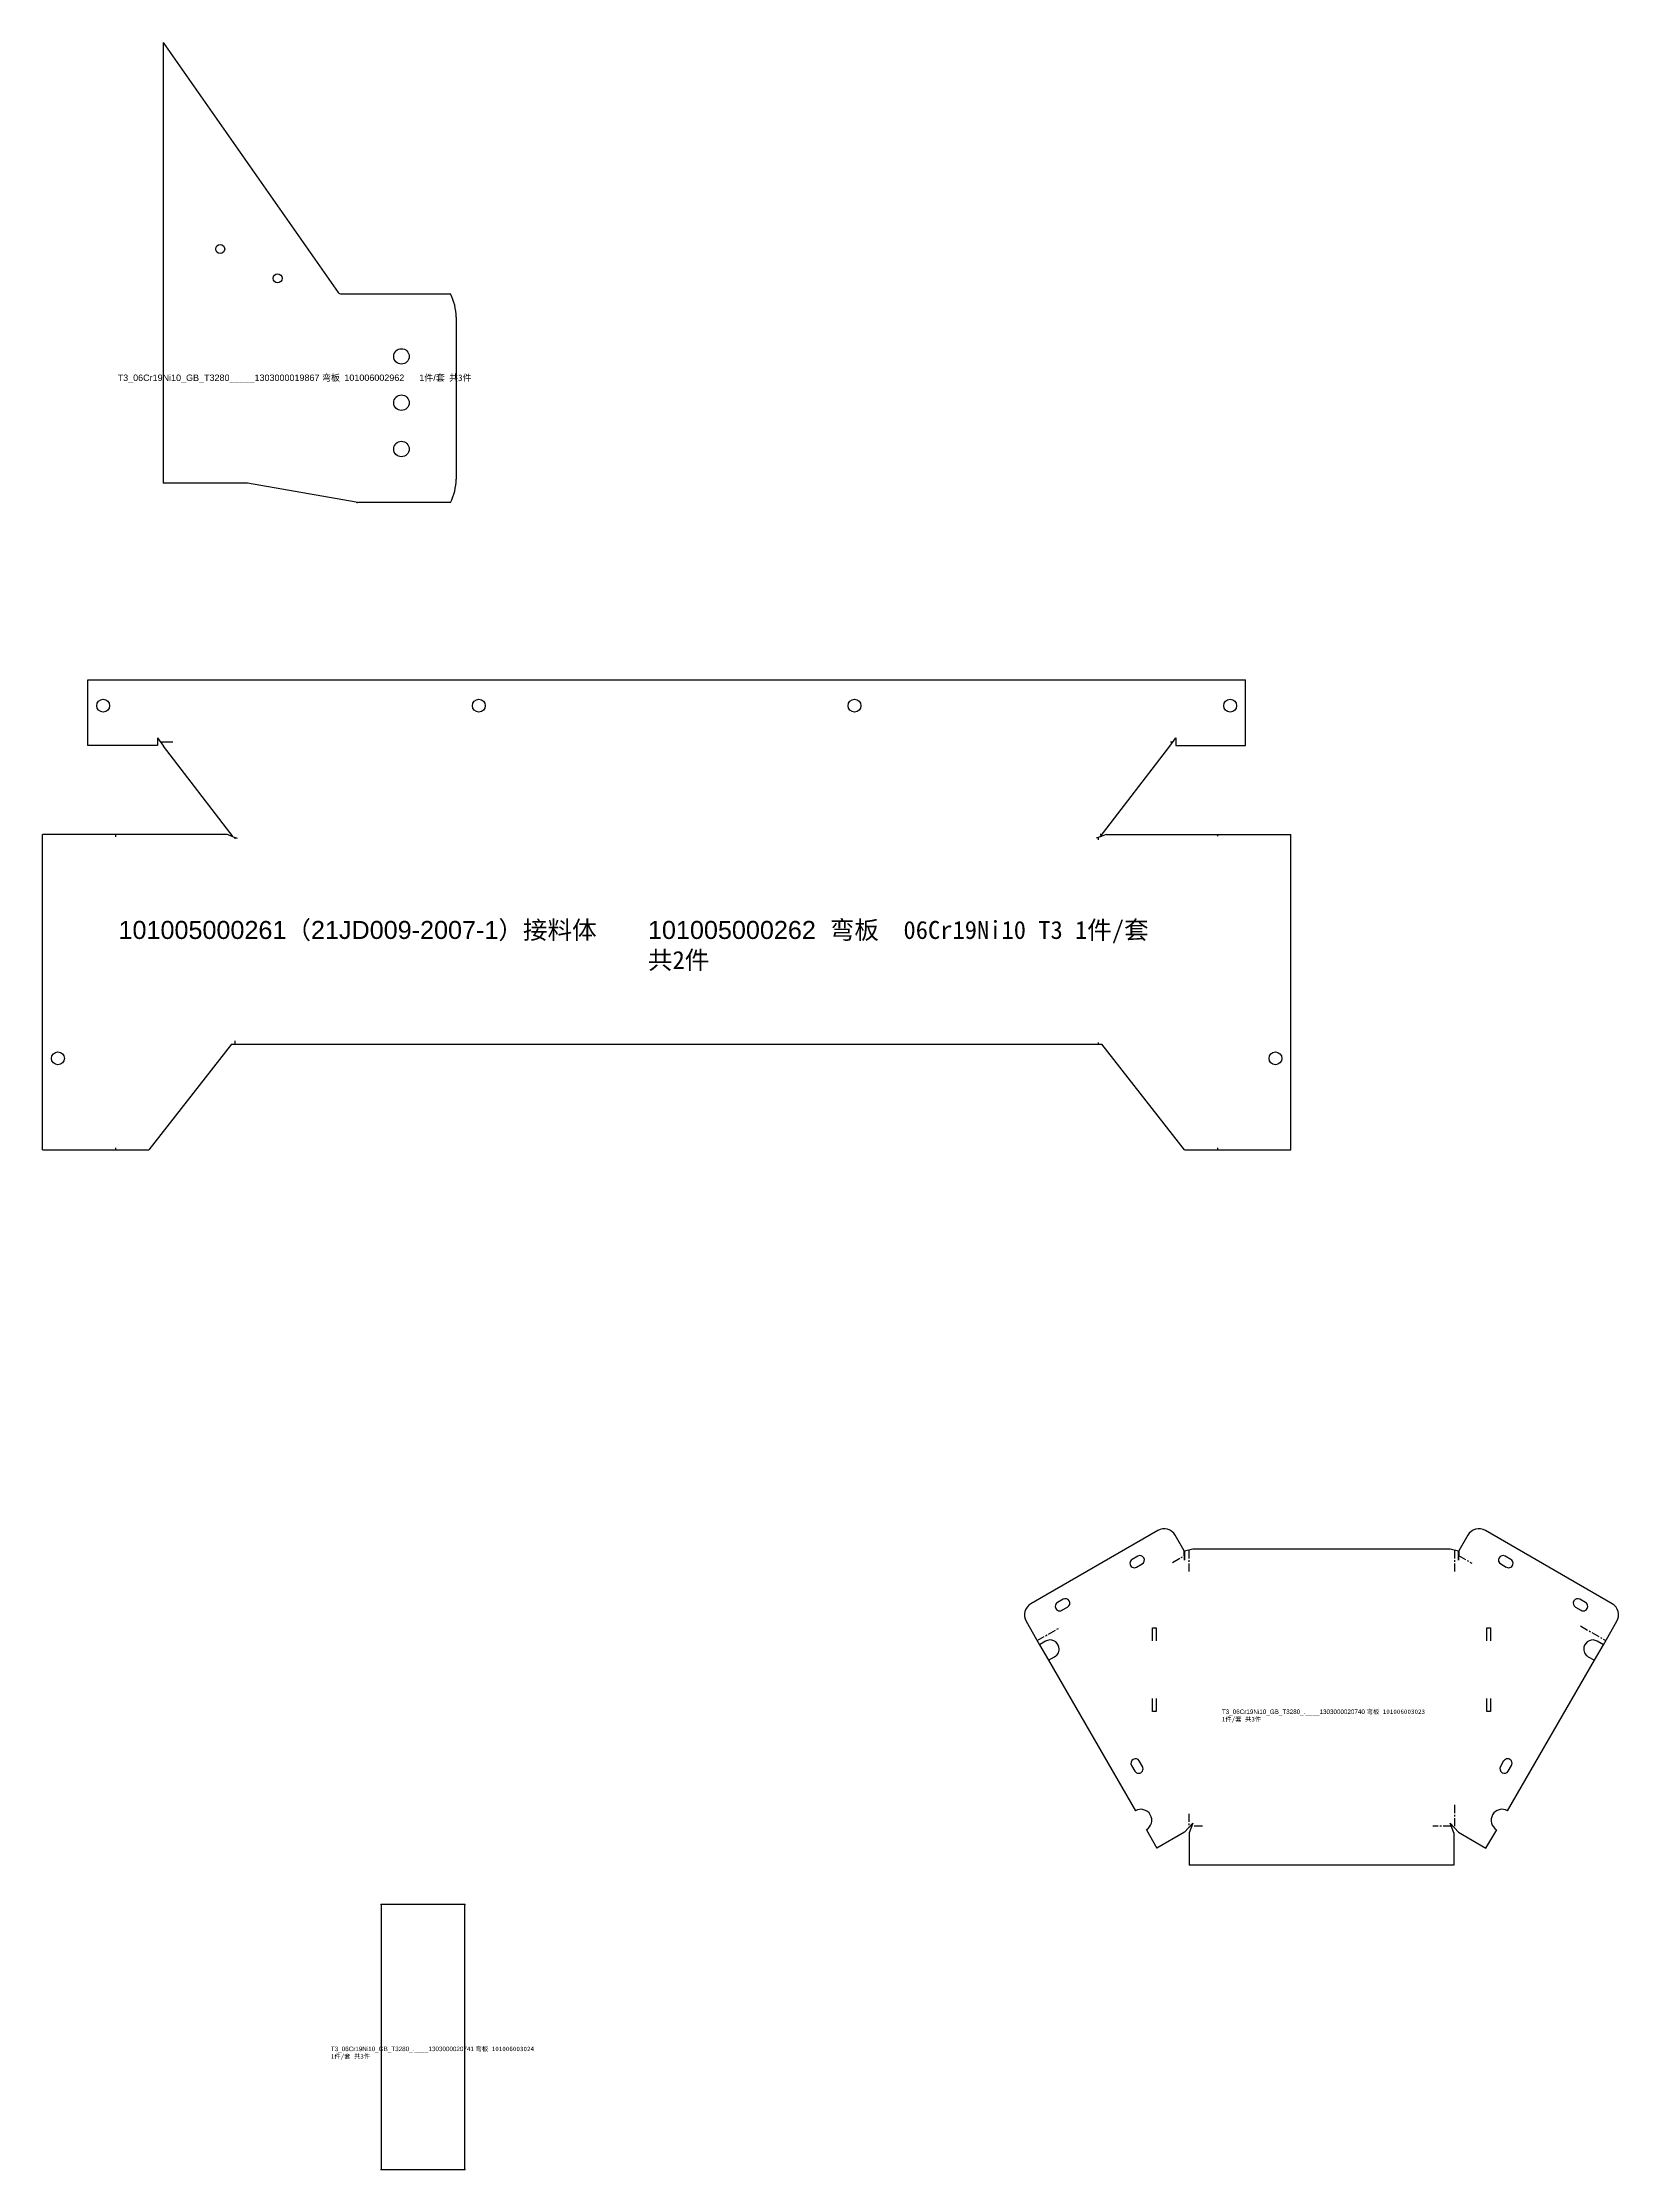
# Model space of a CAD drawing. Header units: millimetres. Extents: x 69569 to 103620, y -8463 to 17679.
# Drawn here: x 75698 to 76925, y 4376 to 6029 of the extents above; entities that cross this region are included whole.
import ezdxf

# ---------------------------------------------------------------- set-up
doc = ezdxf.new("R2010")
doc.units = ezdxf.units.MM
doc.linetypes.add('CENTER', pattern=[10.16, 6.35, -1.27, 1.27, -1.27])
doc.linetypes.add('CENTERX2', pattern=[20.32, 12.7, -2.54, 2.54, -2.54])
doc.styles.get("Standard").update_dxf_attribs({"font": 'arial.ttf'})

# ---------------------------------------------------------------- blocks, each defined once
blk = doc.blocks.new('弯板 101006002962')
at = {"color": 7, "linetype": 'Continuous'}
for p, q in [((75791.9, 6029), (75791.9, 5686.6)), ((75791.9, 6029), (75927.9, 5834.8)), ((75791.9, 6029), (75791.9, 5686.6)), ((75791.9, 6029), (75927.9, 5834.8)), ((75930.3, 5833.6), (76015.2, 5833.6)), ((75930.3, 5833.6), (76015.2, 5833.6)), ((76019.5, 5815.6), (76019.5, 5689.6)), ((76019.5, 5815.6), (76019.5, 5689.6)), ((75856.9, 5686.6), (75791.9, 5686.6)), ((75856.9, 5686.6), (75791.9, 5686.6)), ((75941.7, 5671.7), (75857.4, 5686.5)), ((75941.7, 5671.7), (75857.4, 5686.5)), ((76015.2, 5671.6), (75942.8, 5671.6)), ((76015.2, 5671.6), (75942.8, 5671.6))]:
    blk.add_line(p, q, dxfattribs=at)
for centre, radius in [((75836.1, 5868.5), 3.5), ((75836.1, 5868.5), 3.5), ((75880.7, 5845.8), 3.5), ((75880.7, 5845.8), 3.5), ((75977, 5785.1), 6), ((75977, 5785.1), 6), ((75977, 5749.1), 6), ((75977, 5749.1), 6), ((75977, 5713.1), 6), ((75977, 5713.1), 6)]:
    blk.add_circle(centre, radius, dxfattribs=at)
for centre, radius, start, end in [((75930.3, 5836.6), 3, 215, 270), ((75930.3, 5836.6), 3, 215, 270), ((75979.5, 5815.6), 40, 0, 26.7437), ((75979.5, 5815.6), 40, 0, 26.7437), ((75856.9, 5683.6), 3, 80, 90), ((75856.9, 5683.6), 3, 80, 90), ((75979.5, 5689.6), 40, 333.2563, 0), ((75979.5, 5689.6), 40, 333.2563, 0), ((75942.8, 5677.6), 6, 260, 270), ((75942.8, 5677.6), 6, 260, 270)]:
    blk.add_arc(centre, radius, start, end, dxfattribs=at)
at = {"color": 2, "insert": (75756.4, 5771), "char_height": 5, "attachment_point": 1}
blk.add_mtext_dynamic_manual_height_columns('T3_06Cr19Ni10_GB_T3280_____1303000019867 {\\fSimSun|b0|i0|c134|p2;弯板 }101006002962      1{\\fSimSun|b0|i0|c134|p2;件}/{\\fSimSun|b0|i0|c134|p2;套 共3件}  ', width=491.623, gutter_width=25, heights=[0], dxfattribs=at)
blk = doc.blocks.new('101005000262')
at = {"color": 7, "linetype": 'Continuous', "lineweight": 25}
for p, q in [((-1087.3, 4768.3), (-1087.3, 4819.3)), ((-1087.3, 4819.3), (-187.3, 4819.3)), ((-187.3, 4768.3), (-187.3, 4819.3)), ((-1033.1, 4768.3), (-1087.3, 4768.3)), ((-1033.1, 4774.3), (-1028.4, 4767.8)), ((-1033.1, 4774.3), (-1033.1, 4768.3)), ((-974.3, 4697.5), (-1028.4, 4767.8)), ((-300.3, 4697.5), (-246.1, 4767.8)), ((-300.3, 4697.5), (-246.1, 4767.8)), ((-246.1, 4767.8), (-241.5, 4774.3)), ((-241.5, 4774.3), (-241.5, 4768.3)), ((-241.5, 4768.3), (-187.3, 4768.3)), ((-1122.5, 4454.2), (-1122.5, 4699.1)), ((-979, 4699.1), (-1122.5, 4699.1)), ((-974.3, 4697.5), (-979, 4699.1)), ((-295.6, 4699.1), (-300.3, 4697.5)), ((-295.6, 4699.1), (-152.1, 4699.1)), ((-152.1, 4454.2), (-152.1, 4699.1)), ((-975.5, 4536.2), (-1039.8, 4454.2)), ((-975.5, 4536.2), (-299.1, 4536.2)), ((-234.7, 4454.2), (-299.1, 4536.2)), ((-1122.5, 4454.2), (-1039.8, 4454.2)), ((-234.7, 4454.2), (-152.1, 4454.2))]:
    blk.add_line(p, q, dxfattribs=at)
at = {"color": 6, "linetype": 'CENTERX2'}
for p, q in [((-1030.8, 4771.1), (-1021.3, 4771.1)), ((-245.7, 4771.1), (-243.8, 4771.1)), ((-1065.5, 4697.4), (-1065.5, 4699.1)), ((-975.9, 4699.5), (-975.2, 4699.5)), ((-972.7, 4695.9), (-972.7, 4696.9)), ((-301.8, 4696.9), (-301.8, 4695.1)), ((-300.3, 4699.5), (-298.7, 4699.5)), ((-209.1, 4699.1), (-209.1, 4697.8)), ((-972.7, 4536.2), (-972.7, 4538.8)), ((-301.8, 4537.5), (-301.8, 4536.2)), ((-1065.5, 4454.2), (-1065.5, 4455.6)), ((-209.1, 4455.8), (-209.1, 4454.2))]:
    blk.add_line(p, q, dxfattribs=at)
for p, q in [((-974.3, 4697.5), (-972.7, 4696.9)), ((-972.7, 4696.9), (-971.2, 4696.3)), ((-301.8, 4696.9), (-303.4, 4696.3)), ((-300.3, 4697.5), (-301.8, 4696.9))]:
    blk.add_line(p, q)
at = {"color": 7, "linetype": 'Continuous', "lineweight": 25}
for centre in [(-1075.3, 4799.3), (-783.3, 4799.3), (-491.3, 4799.3), (-199.3, 4799.3), (-1110.5, 4525.2), (-164.1, 4525.2)]:
    blk.add_circle(centre, 5, dxfattribs=at)
at = {"color": 3}
note = blk.add_mtext_dynamic_manual_height_columns('101005000261{\\fSimSun|b0|i0|c134|p54;（}21JD009-2007-1{\\fSimSun|b0|i0|c134|p54;）接料体}', width=411.544, gutter_width=0, heights=[21.3, 0], dxfattribs=dict(at, insert=(-1063.4, 4632), char_height=14, attachment_point=1))
for column, words in zip(note.columns.linked_columns, ['101005000262  {\\fSimSun|b0|i0|c134|p54;弯板  06Cr19Ni10 T3 1件/套 共2件    }']):
    column.text = words
blk = doc.blocks.new('弯板 101006003023')
at = {"color": 7, "linetype": 'Continuous', "lineweight": 25}
for p, q in [((545.7, -750.7), (447.1, -807.7)), ((566.3, -766.5), (559.3, -754.4)), ((786.7, -754.4), (779.7, -766.5)), ((899, -807.7), (800.4, -750.7)), ((530.2, -770.7), (525.8, -773.2)), ((529.3, -779.2), (533.7, -776.7)), ((566.6, -773.9), (566.3, -766.5)), ((573, -765.2), (566.6, -766.9)), ((566.6, -766.9), (566.6, -773.9)), ((773, -765.2), (573, -765.2)), ((779.5, -766.9), (773, -765.2)), ((779.7, -766.5), (779.5, -773.9)), ((779.5, -773.9), (779.5, -766.9)), ((812.4, -776.7), (816.7, -779.2)), ((820.2, -773.2), (815.9, -770.7)), ((472.2, -804.2), (467.8, -806.7)), ((878.2, -806.7), (873.9, -804.2)), ((443.4, -821.3), (453.9, -839.5)), ((471.3, -812.7), (475.7, -810.2)), ((870.4, -810.2), (874.7, -812.7)), ((892.2, -839.5), (902.7, -821.3)), ((460.9, -851.6), (528.4, -968.5)), ((817.7, -968.5), (885.2, -851.6)), ((525.4, -933.3), (527.9, -937.7)), ((533.9, -934.2), (531.4, -929.8)), ((814.6, -929.8), (812.1, -934.2)), ((818.2, -937.7), (820.7, -933.3)), ((536.9, -983.3), (545.1, -997.5)), ((566.6, -985.2), (545.1, -997.5)), ((566.6, -985.2), (573, -978.2)), ((573, -978.2), (570.1, -985.7)), ((570.1, -985.7), (570.1, -1010.8)), ((773, -978.2), (779.5, -985.2)), ((775.9, -985.7), (773, -978.2)), ((775.9, -985.7), (775.9, -1010.8)), ((779.5, -985.2), (800.9, -997.5)), ((800.9, -997.5), (809.2, -983.3)), ((775.9, -1010.8), (570.1, -1010.8))]:
    blk.add_line(p, q, dxfattribs=at)
at = {"color": 6, "linetype": 'CENTER'}
for p, q in [((557.3, -775.5), (566.5, -770.2)), ((569.8, -766.1), (569.8, -783.6)), ((776.3, -766.1), (776.3, -783.6)), ((779.6, -770.2), (789.8, -776.1)), ((452, -836.3), (469.7, -826.1)), ((874.4, -824.9), (894.1, -836.3)), ((569.8, -970.9), (569.8, -981.7)), ((776.3, -964), (776.3, -981.7)), ((580.5, -980.4), (572.2, -980.4)), ((773.9, -980.4), (759.6, -980.4))]:
    blk.add_line(p, q, dxfattribs=at)
at = {"color": 6, "linetype": 'Continuous'}
for p, q in [((541.6, -836.4), (541.6, -826.4)), ((541.6, -826.4), (544.6, -826.4)), ((544.6, -826.4), (544.6, -836.4)), ((801.5, -836.4), (801.5, -826.4)), ((801.5, -826.4), (804.5, -826.4)), ((804.5, -826.4), (804.5, -836.4)), ((541.6, -891.4), (541.6, -881.4)), ((544.6, -891.4), (541.6, -891.4)), ((544.6, -881.4), (544.6, -891.4)), ((801.5, -891.4), (801.5, -881.4)), ((804.5, -891.4), (801.5, -891.4)), ((804.5, -881.4), (804.5, -891.4))]:
    blk.add_line(p, q, dxfattribs=at)
at = {"color": 6, "linetype": 'Continuous', "lineweight": 25}
for p, q in [((458.6, -836.7), (453.9, -839.5)), ((892.2, -839.5), (887.4, -836.7)), ((460.9, -851.6), (465.6, -848.9)), ((880.4, -848.9), (885.2, -851.6))]:
    blk.add_line(p, q, dxfattribs=at)
for p, q in [((453.9, -839.5), (460.9, -851.6)), ((885.2, -851.6), (892.2, -839.5))]:
    blk.add_line(p, q)
at = {"color": 7, "linetype": 'Continuous', "lineweight": 25}
for centre, radius, start, end in [((550.7, -759.4), 10, 30, 120), ((795.4, -759.4), 10, 60, 150), ((527.6, -776.2), 3.5, 120, 300), ((531.9, -773.7), 3.5, 300, 120), ((814.1, -773.7), 3.5, 60, 240), ((818.5, -776.2), 3.5, 240, 60), ((452.1, -816.3), 10, 120, 210), ((469.6, -809.7), 3.5, 120, 300), ((473.9, -807.2), 3.5, 300, 120), ((872.2, -807.2), 3.5, 60, 240), ((876.5, -809.7), 3.5, 240, 60), ((894, -816.3), 10, 330, 60), ((528.4, -931.6), 3.5, 30, 210), ((530.9, -935.9), 3.5, 210, 30), ((815.2, -935.9), 3.5, 150, 330), ((817.7, -931.6), 3.5, 330, 150), ((532.6, -975.9), 8.5, 300, 120), ((813.4, -975.9), 8.5, 60, 240)]:
    blk.add_arc(centre, radius, start, end, dxfattribs=at)
at = {"color": 6}
for centre, start, end in [((462.1, -842.8), 11.0603, 120), ((883.9, -842.8), 60, 168.9397)]:
    blk.add_arc(centre, 7, start, end, dxfattribs=at)
at = {"color": 6, "linetype": 'Continuous', "lineweight": 25}
for centre, start, end in [((462.1, -842.8), 300, 11.0603), ((883.9, -842.8), 168.9397, 240)]:
    blk.add_arc(centre, 7, start, end, dxfattribs=at)
at = {"insert": (595.6, -889.8), "char_height": 3.5, "width": 189.54, "attachment_point": 1}
blk.add_mtext('{\\C3;T3_06Cr19Ni10_GB_T3280_.____1303000020740 \\fSimSun|b0|i0|c134|p54;弯板 \\Ftxt|c134;101006003023\\P1\\fSimSun|b0|i0|c134|p54;件\\Ftxt|c134;/\\fSimSun|b0|i0|c134|p54;套\\Ftxt|c134; \\fSimSun|b0|i0|c134|p54;共\\Ftxt|c134;3\\fSimSun|b0|i0|c134|p54;件}', dxfattribs=at)
blk = doc.blocks.new('弯板 101006003024')
at = {"color": 7, "linetype": 'Continuous'}
for p, q in [((-23, 157.2), (-23, -48.8)), ((42, 157.2), (-23, 157.2)), ((42, -48.8), (42, 157.2)), ((-23, -48.8), (42, -48.8))]:
    blk.add_line(p, q, dxfattribs=at)
for p in [(-23, 157.2), (42, 157.2), (-23, -48.8), (42, -48.8)]:
    blk.add_point(p, dxfattribs=at)
at = {"insert": (-62.1, 46.7), "char_height": 3.5, "width": 188.927, "attachment_point": 1}
blk.add_mtext('{\\C3;T3_06Cr19Ni10_GB_T3280_.____1303000020741 \\fSimSun|b0|i0|c134|p54;弯板 \\Ftxt|c134;101006003024\\P1\\fSimSun|b0|i0|c134|p54;件\\Ftxt|c134;/\\fSimSun|b0|i0|c134|p54;套\\Ftxt|c134; \\fSimSun|b0|i0|c134|p54;共\\Ftxt|c134;3\\fSimSun|b0|i0|c134|p54;件}', dxfattribs=at)

msp = doc.modelspace()

# ---------------------------------------------------------------- block references
at = {"color": 1}
msp.add_blockref('弯板 101006002962', (0, 0), dxfattribs=at)
at = {"color": 2}
msp.add_blockref('101005000262', (76820.47961, 714.34585), dxfattribs=at)
for name, p in [('弯板 101006003023', (76019.14162, 5623.3366)), ('弯板 101006003024', (75984.22345, 4424.78437))]:
    msp.add_blockref(name, p)

doc.saveas('drawing.dxf')
